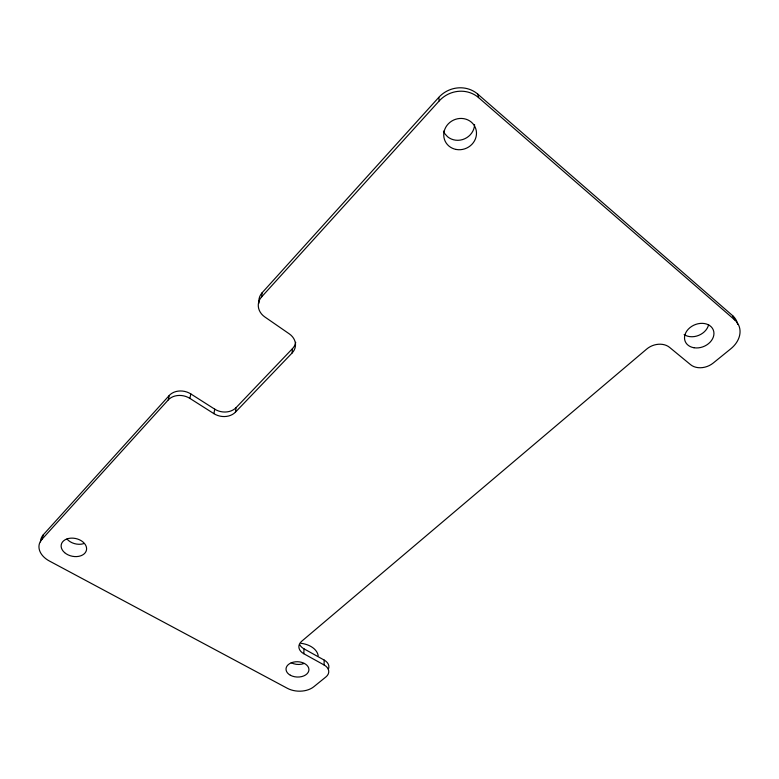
<?xml version="1.0" encoding="UTF-8"?>
<svg xmlns="http://www.w3.org/2000/svg" width="779" height="779" viewBox="0 0 779 779"><rect width="100%" height="100%" fill="white"/><g stroke="black" fill="none" stroke-linecap="round" stroke-linejoin="round"><path stroke-width="1.17" d="M295.708 342.322A16.008 13.457 7.2 0 1 292.485 348.612L236.086 407.641A15.483 12.406 9.6 0 1 214.712 409.15L190.806 393.921A15.522 12.279 11.9 0 0 169.267 395.459L43.41 534.657L41.871 539.409A21.51 14.976 12.8 0 0 49.418 561.026L287.354 688.305A18.969 12.571 2.1 0 0 313.781 686.766L325.943 676.912A12.707 8.481 1.5 0 0 324.045 664.945L324.2 660.086L304.044 648.868A12.902 8.812 1.8 0 1 299.769 644.613M324.045 664.945L303.791 653.727L304.044 648.868M41.871 539.409L168.245 399.939A15.599 12.308 11.8 0 1 189.901 398.4L213.943 413.668A15.561 12.435 9.5 0 0 235.433 412.149L292.115 352.975L292.485 348.612M292.115 352.975A16.096 13.496 7.1 0 0 289.311 333.879L264.792 316.936A16.505 14.149 8.7 0 1 261.578 296.945L262.133 292.748L438.733 97.433A27.732 26.058 -28.3 0 1 477.819 94.171L732.572 315.602A25.23 19.446 -23.1 0 1 737.674 324.405M235.433 412.149L236.086 407.641M213.943 413.668L214.712 409.15M189.901 398.4L190.806 393.921M168.245 399.939L169.267 395.459M261.578 296.945L439.239 100.89A27.908 26.184 -27.6 0 1 478.569 97.609L734.665 319.867A25.366 19.504 -22.9 0 1 730.809 348.788L713.194 363.063A16.632 12.746 -21.6 0 1 690.584 364.679L669.56 347.366A16.447 12.834 -19.8 0 0 646.755 349.011L301.639 641.302A12.961 8.822 1.8 0 0 303.791 653.727M732.572 315.602L734.665 319.867M477.819 94.171L478.569 97.609M438.733 97.433L439.239 100.89M40.498 541.921A21.403 14.957 12.9 0 1 43.41 534.657M474.596 124.64A16.31 15.278 -26.1 0 1 464.654 138.808A16.31 15.278 -26.1 0 1 447.555 136.724L444.877 133.774A16.31 15.278 -26.1 0 1 443.465 131.145M708.627 324.648A14.947 11.656 -22.8 0 1 698.666 335.389A14.947 11.656 -22.8 0 1 684.128 334.571M83.411 543.752A12.737 8.997 12.6 0 1 66.984 539.029M324.2 660.086A12.649 8.481 1.5 0 1 328.378 669.151M258.998 303.128A16.408 14.1 8.8 0 1 262.133 292.748M304.131 663.455A11.334 7.644 2.3 0 1 291.219 662.705M301.064 643.327A20.147 13.594 2.3 0 1 318.192 655.675M290.353 675.237A11.461 7.654 2.2 0 0 308.805 670.768A11.461 7.654 2.2 0 0 293.264 662.179A11.461 7.654 2.2 0 0 290.353 675.237M64.599 552.623A12.892 9.027 12.4 0 0 86.07 551.328A12.892 9.027 12.4 0 0 70.918 538.153A12.892 9.027 12.4 0 0 64.599 552.623M456.26 149.471A16.563 15.453 -24.6 0 0 475.823 128.876A16.563 15.453 -24.6 0 0 448.246 123.91A16.563 15.453 -24.6 0 0 456.26 149.471M694.001 347.746A15.161 11.743 -22.4 0 0 713.759 331.533A15.161 11.743 -22.4 0 0 689.921 327.667A15.161 11.743 -22.4 0 0 694.001 347.746"/></g></svg>
